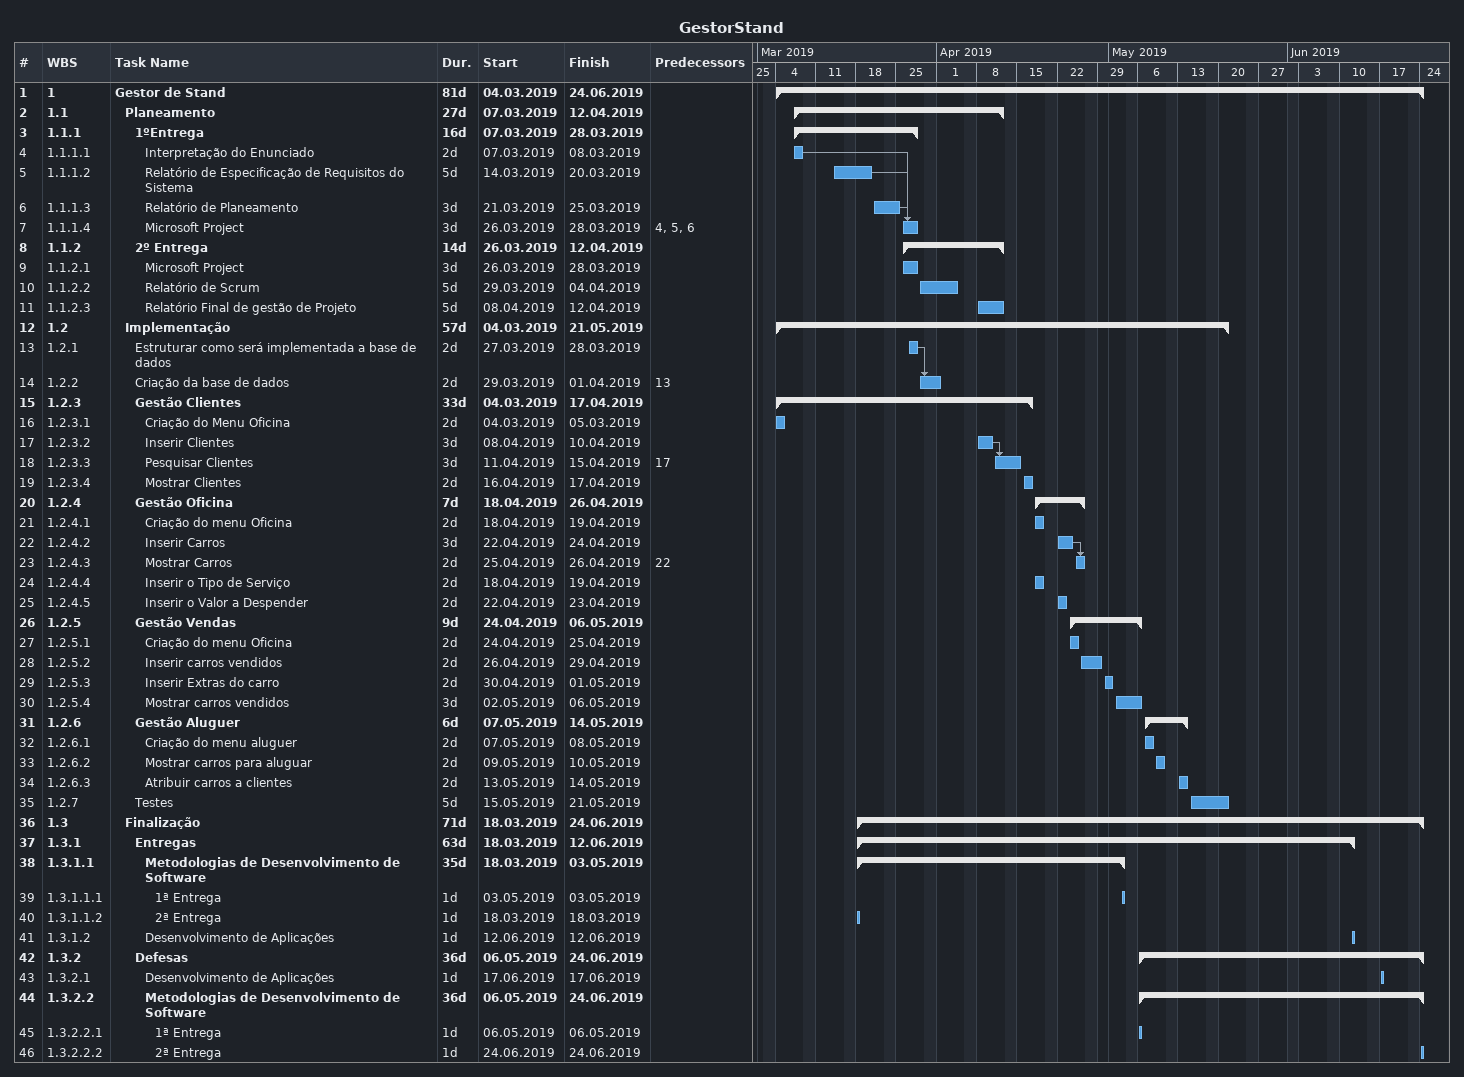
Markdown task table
GestorStand

| ID | WBS | Task | Duration | Start | Finish | Predecessors |
|---|---|---|---|---|---|---|
| 1 | 1 | **Gestor de Stand** | 81d | 2019-03-04 | 2019-06-24 |  |
| 2 | 1.1 | **Planeamento** | 27d | 2019-03-07 | 2019-04-12 |  |
| 3 | 1.1.1 | **1ºEntrega** | 16d | 2019-03-07 | 2019-03-28 |  |
| 4 | 1.1.1.1 | Interpretação do Enunciado | 2d | 2019-03-07 | 2019-03-08 |  |
| 5 | 1.1.1.2 | Relatório de Especificação de Requisitos do Sistema | 5d | 2019-03-14 | 2019-03-20 |  |
| 6 | 1.1.1.3 | Relatório de Planeamento | 3d | 2019-03-21 | 2019-03-25 |  |
| 7 | 1.1.1.4 | Microsoft Project | 3d | 2019-03-26 | 2019-03-28 | 4, 5, 6 |
| 8 | 1.1.2 | **2º Entrega** | 14d | 2019-03-26 | 2019-04-12 |  |
| 9 | 1.1.2.1 | Microsoft Project | 3d | 2019-03-26 | 2019-03-28 |  |
| 10 | 1.1.2.2 | Relatório de Scrum | 5d | 2019-03-29 | 2019-04-04 |  |
| 11 | 1.1.2.3 | Relatório Final de gestão de Projeto | 5d | 2019-04-08 | 2019-04-12 |  |
| 12 | 1.2 | **Implementação** | 57d | 2019-03-04 | 2019-05-21 |  |
| 13 | 1.2.1 | Estruturar como será implementada a base de dados | 2d | 2019-03-27 | 2019-03-28 |  |
| 14 | 1.2.2 | Criação da base de dados | 2d | 2019-03-29 | 2019-04-01 | 13 |
| 15 | 1.2.3 | **Gestão Clientes** | 33d | 2019-03-04 | 2019-04-17 |  |
| 16 | 1.2.3.1 | Criação do Menu Oficina | 2d | 2019-03-04 | 2019-03-05 |  |
| 17 | 1.2.3.2 | Inserir Clientes | 3d | 2019-04-08 | 2019-04-10 |  |
| 18 | 1.2.3.3 | Pesquisar Clientes | 3d | 2019-04-11 | 2019-04-15 | 17 |
| 19 | 1.2.3.4 | Mostrar Clientes | 2d | 2019-04-16 | 2019-04-17 |  |
| 20 | 1.2.4 | **Gestão Oficina** | 7d | 2019-04-18 | 2019-04-26 |  |
| 21 | 1.2.4.1 | Criação do menu Oficina | 2d | 2019-04-18 | 2019-04-19 |  |
| 22 | 1.2.4.2 | Inserir Carros | 3d | 2019-04-22 | 2019-04-24 |  |
| 23 | 1.2.4.3 | Mostrar Carros | 2d | 2019-04-25 | 2019-04-26 | 22 |
| 24 | 1.2.4.4 | Inserir o Tipo de Serviço | 2d | 2019-04-18 | 2019-04-19 |  |
| 25 | 1.2.4.5 | Inserir o Valor a Despender | 2d | 2019-04-22 | 2019-04-23 |  |
| 26 | 1.2.5 | **Gestão Vendas** | 9d | 2019-04-24 | 2019-05-06 |  |
| 27 | 1.2.5.1 | Criação do menu Oficina | 2d | 2019-04-24 | 2019-04-25 |  |
| 28 | 1.2.5.2 | Inserir carros vendidos | 2d | 2019-04-26 | 2019-04-29 |  |
| 29 | 1.2.5.3 | Inserir Extras do carro | 2d | 2019-04-30 | 2019-05-01 |  |
| 30 | 1.2.5.4 | Mostrar carros vendidos | 3d | 2019-05-02 | 2019-05-06 |  |
| 31 | 1.2.6 | **Gestão Aluguer** | 6d | 2019-05-07 | 2019-05-14 |  |
| 32 | 1.2.6.1 | Criação do menu aluguer | 2d | 2019-05-07 | 2019-05-08 |  |
| 33 | 1.2.6.2 | Mostrar carros para aluguar | 2d | 2019-05-09 | 2019-05-10 |  |
| 34 | 1.2.6.3 | Atribuir carros a clientes | 2d | 2019-05-13 | 2019-05-14 |  |
| 35 | 1.2.7 | Testes | 5d | 2019-05-15 | 2019-05-21 |  |
| 36 | 1.3 | **Finalização** | 71d | 2019-03-18 | 2019-06-24 |  |
| 37 | 1.3.1 | **Entregas** | 63d | 2019-03-18 | 2019-06-12 |  |
| 38 | 1.3.1.1 | **Metodologias de Desenvolvimento de Software** | 35d | 2019-03-18 | 2019-05-03 |  |
| 39 | 1.3.1.1.1 | 1ª Entrega | 1d | 2019-05-03 | 2019-05-03 |  |
| 40 | 1.3.1.1.2 | 2ª Entrega | 1d | 2019-03-18 | 2019-03-18 |  |
| 41 | 1.3.1.2 | Desenvolvimento de Aplicações | 1d | 2019-06-12 | 2019-06-12 |  |
| 42 | 1.3.2 | **Defesas** | 36d | 2019-05-06 | 2019-06-24 |  |
| 43 | 1.3.2.1 | Desenvolvimento de Aplicações | 1d | 2019-06-17 | 2019-06-17 |  |
| 44 | 1.3.2.2 | **Metodologias de Desenvolvimento de Software** | 36d | 2019-05-06 | 2019-06-24 |  |
| 45 | 1.3.2.2.1 | 1ª Entrega | 1d | 2019-05-06 | 2019-05-06 |  |
| 46 | 1.3.2.2.2 | 2ª Entrega | 1d | 2019-06-24 | 2019-06-24 |  |
